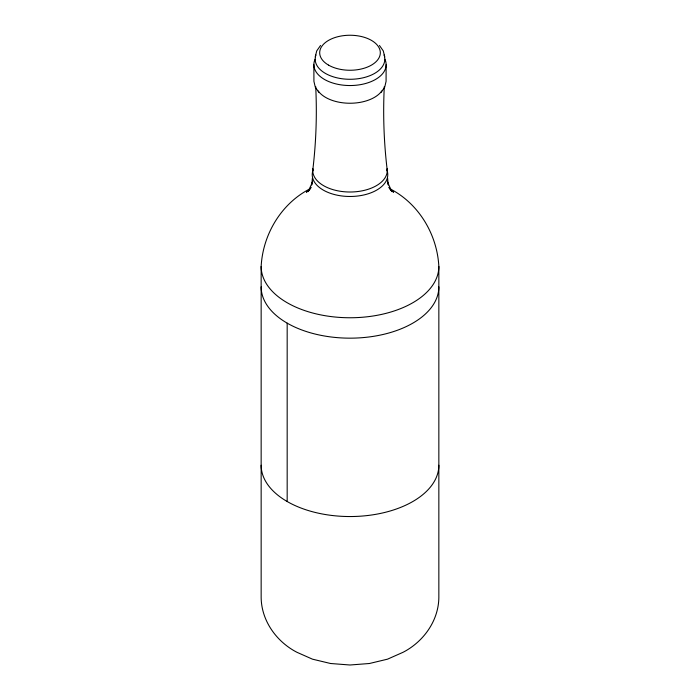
<?xml version="1.0" encoding="UTF-8"?>
<svg xmlns="http://www.w3.org/2000/svg" width="700" height="700" viewBox="0 0 700 700"><rect width="100%" height="100%" fill="white"/><g stroke="black" fill="none" stroke-linecap="round" stroke-linejoin="round"><path stroke-width="1.05" d="M312.401 178.124L311.762 185.01M384.291 86.616C382.9 114.59 383.898 142.686 387.266 170.494M389.795 188.702C418.696 203.394 437.168 234.351 438.848 266.464L438.848 597.634C438.524 620.944 423.36 641.821 403.051 652.295L387.511 659.173L369.416 663.504L350 665L330.584 663.504L312.489 659.173L296.949 652.295C276.64 641.821 261.476 620.944 261.152 597.634L261.152 266.464C262.832 234.351 281.304 203.394 310.205 188.702M312.734 170.494C316.102 142.686 317.1 114.59 315.709 86.616M315.262 56.779L316.741 50.873L320.547 45.474M311.981 184.056L312.629 181.195M312.279 182.56L308.096 191.634L311.194 187.32M380.905 92.584L384.703 87.203L386.076 81.349L386.129 64.68M310.66 188.029L306.399 192.22L308.805 190.418M391.195 190.418L393.601 192.22L389.34 188.029M379.453 45.474L383.259 50.873L384.738 56.779M388.806 187.32L391.904 191.634L387.721 182.56M319.095 92.584L315.297 87.203L313.924 81.349L313.871 64.68M387.371 181.195L388.019 184.056M388.238 185.01L387.599 178.124M287.175 323.137L287.175 501.515M438.848 465.238A88.848 51.292 0 0 1 350 516.539A88.848 51.292 0 0 1 261.152 465.238M438.848 286.86A88.848 51.292 0 0 1 350 338.161A88.848 51.292 0 0 1 261.152 286.86M386.873 169.942A37.774 21.805 0 0 1 350 196.481A37.774 21.805 0 0 1 313.127 169.942M387.126 168.621A37.266 21.516 0 0 1 350 192.01A37.266 21.516 0 0 1 312.874 168.621M438.848 266.464A88.848 51.292 0 0 1 350 317.756A88.848 51.292 0 0 1 261.152 266.464M384.064 54.985A34.834 20.108 0 0 1 350 79.284A34.834 20.108 0 0 1 315.936 54.985M384.904 59.281A36.129 20.86 0 0 1 350 85.54A36.129 20.86 0 0 1 315.096 59.281M381.824 90.965A34.449 19.889 0 0 1 350 103.241A34.449 19.889 0 0 1 318.176 90.965M328.562 65.126A30.319 17.509 0 0 0 379.286 57.277A30.319 17.509 0 0 0 342.151 35.84A30.319 17.509 0 0 0 328.562 65.126"/></g></svg>
